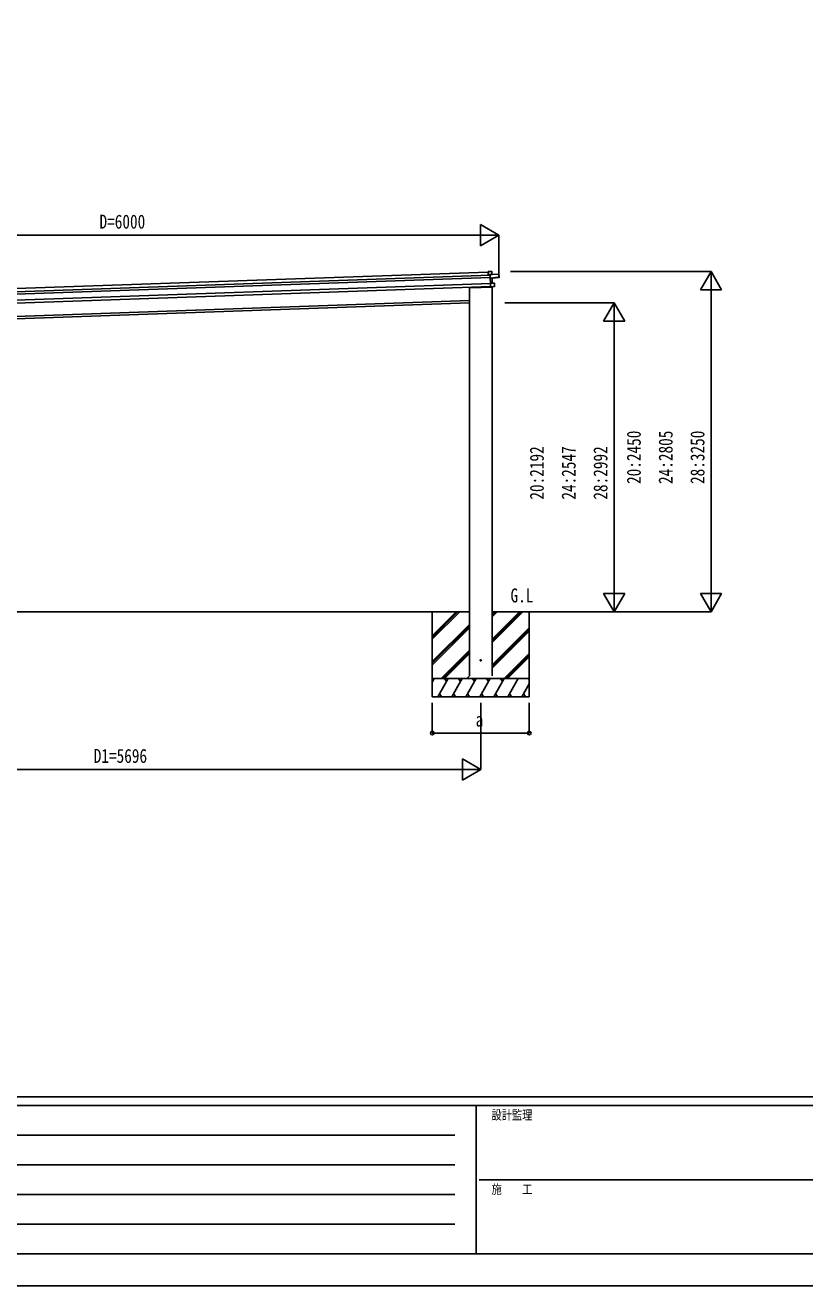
# Model space of a CAD drawing. Units: millimetres, scale not verified. Extents: x -14718 to 14718, y -10395 to 10395.
# Drawn here: x -8286 to -1856, y -10395 to 0 of the extents above; entities that cross this region are included whole.
import ezdxf
from ezdxf.enums import TextEntityAlignment as Align

# ---------------------------------------------------------------- set-up
doc = ezdxf.new("R2010")
doc.units = ezdxf.units.MM
doc.header["$LTSCALE"] = 50
for name, color, linetype in [('0-2_USER1', 3, 'Continuous'), ('0-4_YKK_13', 4, 'Continuous'), ('0-5_YKK_A1', 4, 'Continuous'), ('0-6_YKK_D', 6, 'Continuous'), ('0-7_YKK_ZWAK', 7, 'Continuous')]:
    doc.layers.add(name, color=color, linetype=linetype)
doc.styles.add('ＭＳ ゴシック', font='')
doc.styles.get('ＭＳ ゴシック').set_extended_font_data('MS Gothic')

msp = doc.modelspace()

# ---------------------------------------------------------------- linework, layer by layer
at = {"layer": '0-4_YKK_13'}
for p, q in [((-4466.98, -2032.99), (-4466.19, -2032.13)), ((-4466.98, -2032.99), (-4466.09, -2058.47)), ((-4466.09, -2058.47), (-4465.15, -2058.44)), ((-4465.15, -2058.44), (-4466.06, -2032.45)), ((-4437.54, -2030.96), (-4466.02, -2031.95)), ((-4451.6, -2057.97), (-4465.15, -2058.44)), ((-4451.23, -2055.24), (-4451.68, -2055.73)), ((-4451.68, -2055.73), (-4451.66, -2056.47)), ((-4451.66, -2056.47), (-4450.86, -2055.61)), ((-4451.66, -2056.47), (-4450.7, -2083.84)), ((-4449.73, -2084.71), (-4450.73, -2055.93)), ((-4378.74, -2052.92), (-4450.48, -2055.43)), ((-4437.49, -2031.46), (-4437.02, -2031.44)), ((-4436.22, -2054.43), (-4437.02, -2031.44)), ((-4436.69, -2054.44), (-4436.22, -2054.43)), ((-4377.92, -2075.4), (-4385.45, -2075.67)), ((-4385.34, -2078.68), (-4385.45, -2075.67)), ((-4378.22, -2053.4), (-4378.69, -2053.42)), ((-4377.45, -2075.39), (-4378.22, -2053.4)), ((-4377.92, -2075.4), (-4377.45, -2075.39)), ((-4377.82, -2078.33), (-4377.74, -2080.43)), ((-4377.37, -2077.82), (-4377.45, -2075.39)), ((-4377.29, -2079.92), (-4377.37, -2077.82)), ((-4622.76, -2160.71), (-4622.32, -2162.32)), ((-4432.27, -2159.56), (-4617.33, -2165.98)), ((-4449.73, -2084.71), (-4450.7, -2083.84)), ((-4450.7, -2083.84), (-4450.61, -2086.44)), ((-4449.64, -2087.31), (-4450.61, -2086.44)), ((-4450.61, -2086.44), (-4449.21, -2126.37)), ((-4449.64, -2087.29), (-4449.73, -2084.71)), ((-4435.09, -2085.93), (-4449.64, -2087.29)), ((-4449.64, -2087.31), (-4449.17, -2087.75)), ((-4448.32, -2124.9), (-4449.64, -2087.31)), ((-4448.44, -2125.54), (-4449.21, -2126.37)), ((-4449.21, -2126.37), (-4448.13, -2157.45)), ((-4449.17, -2087.75), (-4435.07, -2086.43)), ((-4433.71, -2125.28), (-4448.32, -2124.9)), ((-4448.17, -2125.26), (-4448.31, -2125.4)), ((-4416.17, -2126.24), (-4448.31, -2125.4)), ((-4447.17, -2157.86), (-4448.29, -2125.9)), ((-4447.3, -2158.23), (-4448.13, -2157.45)), ((-4422.68, -2155.51), (-4447.17, -2157.86)), ((-4435.07, -2086.43), (-4433.71, -2125.28)), ((-4433.24, -2125.33), (-4434.6, -2086.38)), ((-4434.27, -2085.87), (-4377.74, -2080.43)), ((-4433.64, -2157.06), (-4433.28, -2159.6)), ((-4432.64, -2156.97), (-4432.27, -2159.56)), ((-4415.26, -2152.25), (-4422.79, -2152.52)), ((-4422.68, -2155.51), (-4422.79, -2152.52)), ((-4422.66, -2156), (-4415.15, -2155.28)), ((-4416.15, -2126.74), (-4415.68, -2126.72)), ((-4414.79, -2152.24), (-4415.68, -2126.72)), ((-4415.26, -2152.25), (-4414.79, -2152.24)), ((-4414.7, -2154.77), (-4414.79, -2152.24))]:
    msp.add_line(p, q, dxfattribs=at)
for points in [[(-4466.02, -2031.95), (-4466.03, -2031.96), (-4466.06, -2032), (-4466.12, -2032.06), (-4466.19, -2032.13)], [(-4466.06, -2032.45), (-4437.49, -2031.46), (-4436.69, -2054.44), (-4450.53, -2054.93)], [(-4450.73, -2055.93), (-4378.69, -2053.42), (-4377.92, -2075.4)], [(-4385.34, -2078.68), (-4449.73, -2084.71), (-4449.73, -2084.71)], [(-4385.34, -2078.68), (-4385.33, -2079.06), (-4377.82, -2078.33)], [(-4448.31, -2125.4), (-4448.31, -2125.41), (-4448.34, -2125.44), (-4448.38, -2125.48), (-4448.44, -2125.54)], [(-4448.29, -2125.9), (-4416.15, -2126.74), (-4415.26, -2152.25)], [(-4447.3, -2158.23), (-4447.24, -2158.29), (-4447.19, -2158.33), (-4447.16, -2158.35), (-4447.15, -2158.36)], [(-4447.15, -2158.36), (-4422.66, -2156), (-4422.68, -2155.51)], [(-4434.66, -2086.39), (-4434.63, -2086.38), (-4434.61, -2086.38), (-4434.6, -2086.38)], [(-4434.27, -2085.87), (-4434.27, -2085.87), (-4434.28, -2085.87)], [(-4433.71, -2125.28), (-4433.62, -2125.29), (-4433.53, -2125.3), (-4433.45, -2125.31), (-4433.38, -2125.31), (-4433.32, -2125.32), (-4433.28, -2125.32), (-4433.25, -2125.32), (-4433.24, -2125.33)]]:
    msp.add_lwpolyline(points, dxfattribs=at)
msp.add_circle((-4529.01, -5237.25), 5, dxfattribs=at)
for centre, radius, start, end in [((-4450.5, -2055.93), 1, 92, 137), ((-4449.03, -2053.08), 3.08, 224.50749, 234.22646), ((-4444.34, -2061.65), 8.88, 136.94482, 137.18495), ((-4450.47, -2055.92), 0.5, 92, 137), ((-4448.46, -2054.98), 2.08, 178.55929, 192.42625), ((-4439.56, -2031.4), 2.07, 358.55048, 12.44867), ((-4437.52, -2031.46), 0.5, 2, 92), ((-4434.61, -2054.5), 2.08, 178.55929, 192.42625), ((-4435.72, -2054.41), 0.5, 182, 272), ((-4378.72, -2053.42), 0.5, 2, 92), ((-4380.76, -2053.37), 2.08, 358.55929, 12.42625), ((-4617.5, -2160.99), 5, 195.5, 272), ((-4432.81, -2086.1), 2.28, 175.72193, 188.26437), ((-4434.18, -2086.35), 0.483, 101.4924, 184.59913), ((-4434.1, -2086.36), 0.5, 95.5, 182), ((-4431.65, -2125.46), 2.07, 175.06677, 188.93323), ((-4432.74, -2125.31), 0.5, 182, 268.5), ((-4416.18, -2126.74), 0.5, 2, 88.5), ((-4418.21, -2126.56), 2.07, 355.06602, 8.93398), ((-4415.2, -2154.78), 0.5, 275.5, 2), ((-4377.79, -2079.93), 0.5, 275.5, 2)]:
    msp.add_arc(centre, radius, start, end, dxfattribs=at)
for centre, major_axis, ratio, start_param, end_param in [((-4466.53, -2032.47), (-0.017, 0.5), 0.944124, 4.71238898, 5.42585015), ((-4451.2, -2055.95), (-0.017, 0.5), 0.944124, 4.71238898, 5.42585015), ((-4377.87, -2077.83), (0.017, -0.5), 0.999045, 0.06102831, 1.57079633), ((-4449.15, -2087.75), (0.488, -0.456), 0.023136, 3.16478273, 4.68830004), ((-4448.76, -2125.89), (-0.196, 0.467), 0.921944, 4.3224851, 5.1060198), ((-4447.85, -2124.91), (-0.196, 0.467), 0.921944, 1.18089244, 1.96442714), ((-4447.64, -2157.91), (0.163, 0.48), 0.921944, 4.31875817, 5.10229286), ((-4435.15, -2085.98), (0.997, 0.096), 0.043579, 0.51190197, 1.5070393), ((-4435.1, -2086.48), (0.498, 0.079), 0.086186, 0.49147269, 1.49908743), ((-4435.15, -2085.98), (0.997, 0.096), 0.043579, 0.50900782, 0.51190197)]:
    msp.add_ellipse(centre, major_axis=major_axis, ratio=ratio, start_param=start_param, end_param=end_param, dxfattribs=at)
at = {"layer": '0-5_YKK_A1'}
for p, q in [((-10309.07, -2265.22), (-4451.51, -2060.67)), ((-10295.45, -2239.73), (-4466.87, -2036.2)), ((-10308.37, -2285.21), (-4450.81, -2080.66)), ((-10306.63, -2335.18), (-4449.07, -2130.63)), ((-10305.79, -2359.17), (-4448.23, -2154.62)), ((-4622.76, -5366.3), (-4622.76, -2160.71)), ((-4434.76, -5366.3), (-4434.76, -2157.17)), ((-10130.68, -2462.62), (-4622.76, -2270.28)), ((-4622.76, -2290.29), (-10130.68, -2482.63)), ((-10130.68, -4837.69), (-4622.76, -4837.31)), ((-4928.76, -4837.25), (-4928.76, -5537.25)), ((-4928.76, -5063.88), (-4702.13, -4837.25)), ((-4928.76, -5035.6), (-4730.42, -4837.25)), ((-4928.76, -5049.74), (-4716.33, -4837.31)), ((-4434.76, -4878.25), (-4393.77, -4837.25)), ((-4434.76, -4864.11), (-4407.91, -4837.25)), ((-4434.76, -4849.96), (-4422.05, -4837.25)), ((-4434.76, -5090.38), (-4181.67, -4837.29)), ((-4434.76, -5076.24), (-4195.81, -4837.29)), ((-4434.76, -5062.1), (-4209.96, -4837.29)), ((-4016.13, -4837.31), (-4434.76, -4837.31)), ((-4128.76, -4837.25), (-4128.76, -5537.25)), ((-4928.76, -5247.73), (-4622.76, -4941.73)), ((-4928.76, -5261.87), (-4622.76, -4955.87)), ((-4928.76, -5276.01), (-4622.76, -4970.01)), ((-4434.76, -5274.23), (-4128.76, -4968.23)), ((-4434.76, -5288.37), (-4128.76, -4982.37)), ((-4434.76, -5302.51), (-4128.76, -4996.51)), ((-4856.16, -5387.25), (-4622.76, -5153.86)), ((-4842.01, -5387.25), (-4622.76, -5168)), ((-4827.87, -5387.25), (-4622.76, -5182.15)), ((-4335.66, -5387.25), (-4128.76, -5180.36)), ((-4321.51, -5387.25), (-4128.76, -5194.5)), ((-4307.37, -5387.25), (-4128.76, -5208.65)), ((-4128.76, -5387.25), (-4928.76, -5387.25)), ((-4928.76, -5416.19), (-4912.06, -5387.25)), ((-4883.19, -5537.25), (-4796.59, -5387.25)), ((-4811.59, -5413.23), (-4826.59, -5387.25)), ((-4767.72, -5537.25), (-4681.12, -5387.25)), ((-4696.12, -5413.23), (-4711.12, -5387.25)), ((-4652.25, -5537.25), (-4565.65, -5387.25)), ((-4644.02, -5387.25), (-4622.76, -5365.99)), ((-4580.65, -5413.23), (-4595.65, -5387.25)), ((-4536.78, -5537.25), (-4450.18, -5387.25)), ((-4465.18, -5413.23), (-4480.18, -5387.25)), ((-4421.31, -5537.25), (-4334.71, -5387.25)), ((-4349.71, -5413.23), (-4364.71, -5387.25)), ((-4305.84, -5537.25), (-4219.24, -5387.25)), ((-4128.76, -5395.91), (-4133.77, -5387.25)), ((-4927.06, -5413.23), (-4928.76, -5410.27)), ((-4190.37, -5537.25), (-4128.76, -5430.55)), ((-4928.76, -5537.25), (-4128.76, -5537.25)), ((-4868.19, -5511.27), (-4853.19, -5537.25)), ((-4752.72, -5511.27), (-4737.72, -5537.25)), ((-4637.25, -5511.27), (-4622.25, -5537.25)), ((-4521.78, -5511.27), (-4506.78, -5537.25)), ((-4406.31, -5511.27), (-4391.31, -5537.25)), ((-4290.84, -5511.27), (-4275.84, -5537.25)), ((-4175.37, -5511.27), (-4160.37, -5537.25))]:
    msp.add_line(p, q, dxfattribs=at)
at = {"layer": '0-6_YKK_D'}
for p, q in [((-4379.53, -1731.95), (-4531.09, -1644.45)), ((-4531.09, -1644.45), (-4531.09, -1819.45)), ((-10204.53, -1731.95), (-4554.53, -1731.95)), ((-4379.53, -1731.95), (-4682.64, -1731.95)), ((-4379.53, -1731.95), (-4531.09, -1819.45)), ((-4379.53, -2076.38), (-4379.53, -1730.95)), ((-4282.65, -2031.95), (-2627.76, -2031.95)), ((-2628.76, -2031.95), (-2716.26, -2183.5)), ((-2628.76, -2031.95), (-2541.26, -2183.5)), ((-2628.76, -2031.95), (-2628.76, -2335.05)), ((-2716.26, -2183.5), (-2541.26, -2183.5)), ((-2628.76, -2206.95), (-2628.76, -4662.31)), ((-4329.8, -2290.29), (-3427.76, -2290.29)), ((-3428.76, -2290.29), (-3516.26, -2441.85)), ((-3428.76, -2290.29), (-3341.26, -2441.85)), ((-3428.76, -2290.29), (-3428.76, -2593.4)), ((-3516.26, -2441.85), (-3341.26, -2441.85)), ((-3428.76, -2465.29), (-3428.76, -4662.31)), ((-3428.76, -4837.31), (-3428.76, -4534.2)), ((-2628.76, -4837.31), (-2628.76, -4534.2)), ((-3428.76, -4837.31), (-3516.26, -4685.75)), ((-3341.26, -4685.75), (-3516.26, -4685.75)), ((-3428.76, -4837.31), (-3341.26, -4685.75)), ((-2628.76, -4837.31), (-2716.26, -4685.75)), ((-2541.26, -4685.75), (-2716.26, -4685.75)), ((-2628.76, -4837.31), (-2541.26, -4685.75)), ((-4015.13, -4837.31), (-3427.76, -4837.31)), ((-4015.13, -4837.31), (-2627.76, -4837.31)), ((-4928.76, -5588.25), (-4928.76, -5838.63)), ((-4528.76, -5588.63), (-4528.76, -6138.63)), ((-4128.76, -5588.25), (-4128.76, -5838.63)), ((-4928.76, -5837.63), (-4128.76, -5837.63)), ((-4528.76, -6137.63), (-4680.32, -6050.13)), ((-4680.32, -6050.13), (-4680.32, -6225.13)), ((-10049.68, -6137.63), (-4703.76, -6137.63)), ((-4528.76, -6137.63), (-4831.87, -6137.63)), ((-4528.76, -6137.63), (-4680.32, -6225.13))]:
    msp.add_line(p, q, dxfattribs=at)
for centre in [(-4928.76, -5837.63), (-4128.76, -5837.63)]:
    msp.add_circle(centre, 14.88, dxfattribs=at)
at = {"layer": '0-7_YKK_ZWAK'}
for p, q in [((13632.57, -8837.5), (-13667.43, -8837.5)), ((-4567.43, -8907.5), (-13667.43, -8907.5)), ((-4567.43, -8907.5), (-4567.43, -10132.5)), ((-17.43, -8907.5), (-4567.43, -8907.5)), ((-13518.68, -9152.5), (-4742.43, -9152.5)), ((-13518.68, -9397.5), (-4742.43, -9397.5)), ((-4541.18, -9520), (-17.43, -9520)), ((-13518.68, -9642.5), (-4742.43, -9642.5)), ((-13518.68, -9887.5), (-4742.43, -9887.5)), ((-13667.43, -10132.5), (-4567.43, -10132.5)), ((-4567.43, -10132.5), (-17.43, -10132.5))]:
    msp.add_line(p, q, dxfattribs=at)
msp.add_lwpolyline([(-14717.5, -10395), (14717.5, -10395), (14717.5, 10395), (-14717.5, 10395)], close=True, dxfattribs=at)

# ---------------------------------------------------------------- texts
at = {"layer": '0-2_USER1', "style": 'ＭＳ ゴシック', "width": 0.8}
msp.add_text('G.L', height=115.5, dxfattribs=at).set_placement((-4282.64, -4794.31), align=Align.BOTTOM_LEFT)
at = {"layer": '0-6_YKK_D', "style": 'ＭＳ ゴシック', "width": 0.8}
for s, p in [('D=6000', (-7673.53, -1711.95)), ('a', (-4570.76, -5817.63)), ('D1=5696', (-7721.12, -6117.63))]:
    msp.add_text(s, height=115.5, dxfattribs=at).set_placement(p, align=Align.BOTTOM_LEFT)
for s, p in [('20:2450', (-3173.76, -3783.23)), ('24:2805', (-2911.26, -3783.23)), ('28:3250', (-2648.76, -3783.23)), ('20:2192', (-3973.76, -3912.4)), ('24:2547', (-3711.26, -3912.4)), ('28:2992', (-3448.76, -3912.4))]:
    msp.add_text(s, height=115.5, rotation=90, dxfattribs=at).set_placement(p, align=Align.BOTTOM_LEFT)
at = {"layer": '0-7_YKK_ZWAK', "style": 'ＭＳ ゴシック', "width": 0.8}
for s, p in [('設計監理', (-4439.1, -9047.5)), ('施\u3000\u3000工', (-4439.1, -9660))]:
    msp.add_text(s, height=76.98, dxfattribs=at).set_placement(p, align=Align.BOTTOM_LEFT)

doc.saveas('drawing.dxf')
